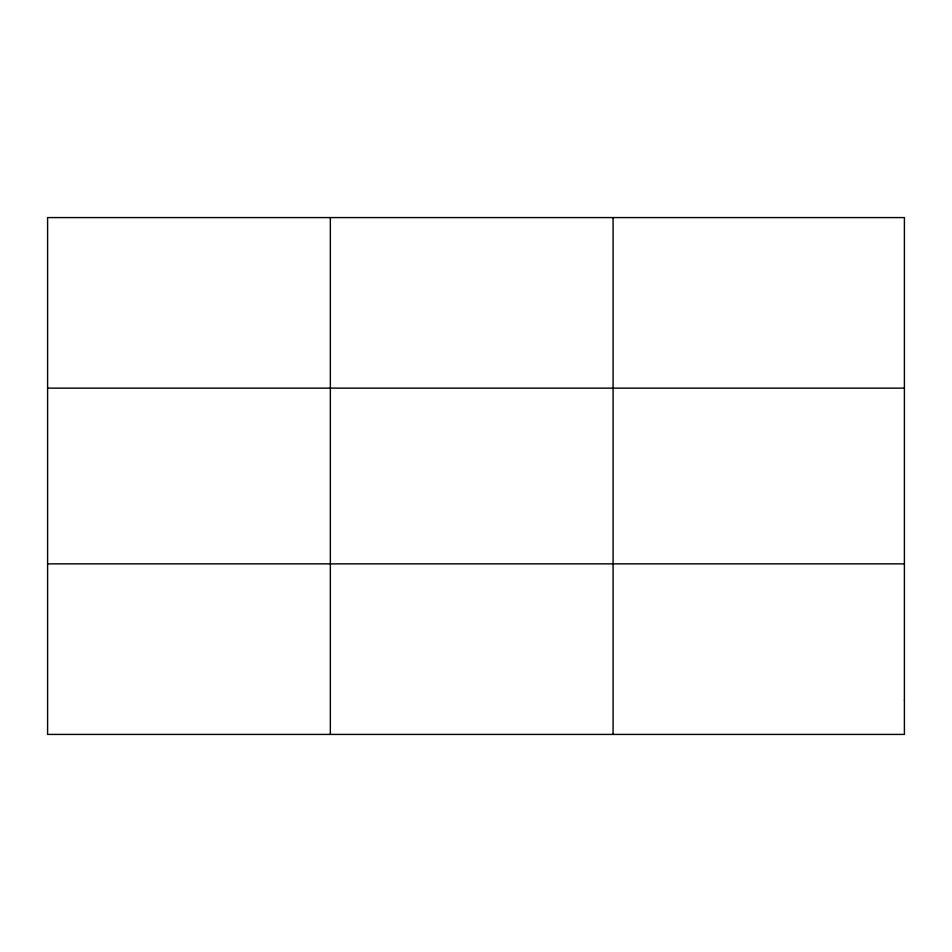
<?xml version="1.0" encoding="UTF-8"?>
<svg xmlns="http://www.w3.org/2000/svg" width="952" height="952" viewBox="0 0 952 952"><rect width="100%" height="100%" fill="white"/><g stroke="black" fill="none" stroke-linecap="round" stroke-linejoin="round"><path stroke-width="1.43" d="M330.344 217.58L330.344 734.42M613.088 217.58L613.088 734.42M47.6 388.142L904.4 388.142M47.6 563.858L904.4 563.858M904.4 700.303L904.4 734.42L47.6 734.42L47.6 217.58L904.4 217.58L904.4 700.303"/></g></svg>
